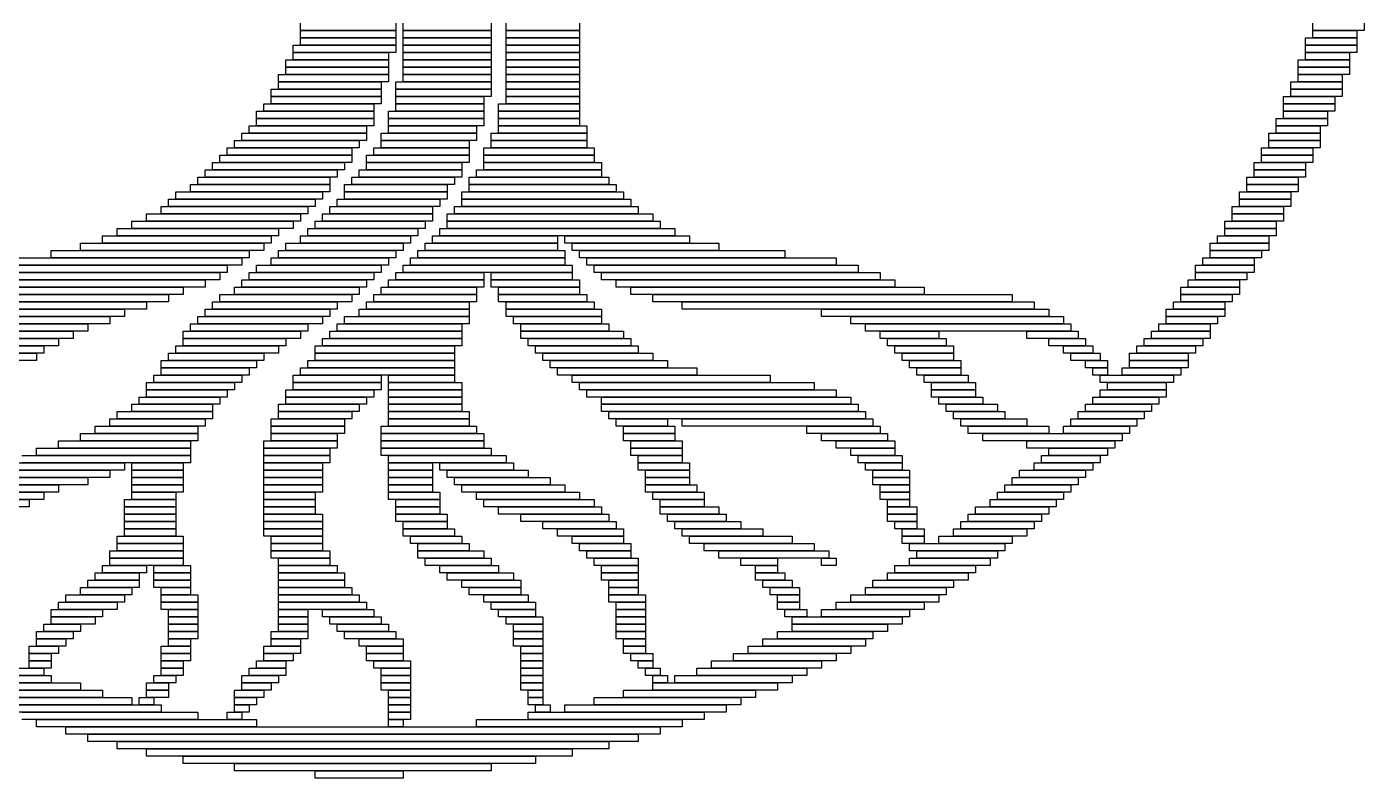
# Model space of a CAD drawing. Extents: x 28 to 995, y 169 to 891.
# Drawn here: x 466.7 to 649, y 595 to 697.5 of the extents above; entities that cross this region are included whole.
import ezdxf

# ---------------------------------------------------------------- set-up
doc = ezdxf.new("R2010")
doc.units = 0

msp = doc.modelspace()

# ---------------------------------------------------------------- linework, layer by layer
for p, q in [((504, 697), (504, 698)), ((517, 697), (504, 697)), ((504, 697), (517, 697)), ((504, 696), (504, 697)), ((517, 698), (517, 697)), ((517, 697), (517, 696)), ((518, 697), (518, 698)), ((530, 697), (518, 697)), ((518, 697), (530, 697)), ((518, 696), (518, 697)), ((530, 698), (530, 697)), ((530, 697), (530, 696)), ((532, 697), (532, 698)), ((542, 697), (532, 697)), ((532, 697), (542, 697)), ((532, 696), (532, 697)), ((542, 698), (542, 697)), ((542, 697), (542, 696)), ((642, 697), (642, 698)), ((649, 697), (642, 697)), ((642, 697), (648, 697)), ((642, 696), (642, 697)), ((648, 697), (648, 696)), ((649, 698), (649, 697)), ((503, 695), (517, 695)), ((503, 694), (503, 695)), ((517, 696), (504, 696)), ((504, 696), (517, 696)), ((504, 695), (504, 696)), ((517, 695), (504, 695)), ((517, 696), (517, 695)), ((517, 695), (517, 694)), ((530, 696), (518, 696)), ((518, 696), (530, 696)), ((518, 695), (518, 696)), ((530, 695), (518, 695)), ((518, 695), (530, 695)), ((518, 694), (518, 695)), ((530, 696), (530, 695)), ((530, 695), (530, 694)), ((542, 696), (532, 696)), ((532, 696), (542, 696)), ((532, 695), (532, 696)), ((542, 695), (532, 695)), ((532, 695), (542, 695)), ((532, 694), (532, 695)), ((542, 696), (542, 695)), ((542, 695), (542, 694)), ((641, 696), (648, 696)), ((641, 695), (641, 696)), ((648, 695), (641, 695)), ((641, 695), (648, 695)), ((641, 694), (641, 695)), ((648, 696), (642, 696)), ((648, 696), (648, 695)), ((648, 695), (648, 694)), ((502, 693), (516, 693)), ((502, 692), (502, 693)), ((517, 694), (503, 694)), ((503, 694), (516, 694)), ((503, 693), (503, 694)), ((516, 693), (503, 693)), ((516, 694), (516, 693)), ((516, 693), (516, 692)), ((530, 694), (518, 694)), ((518, 694), (530, 694)), ((518, 693), (518, 694)), ((530, 693), (518, 693)), ((518, 693), (530, 693)), ((518, 692), (518, 693)), ((530, 694), (530, 693)), ((530, 693), (530, 692)), ((542, 694), (532, 694)), ((532, 694), (542, 694)), ((532, 693), (532, 694)), ((542, 693), (532, 693)), ((532, 693), (542, 693)), ((532, 692), (532, 693)), ((542, 694), (542, 693)), ((542, 693), (542, 692)), ((640, 693), (647, 693)), ((640, 692), (640, 693)), ((648, 694), (641, 694)), ((641, 694), (647, 694)), ((641, 693), (641, 694)), ((647, 693), (641, 693)), ((647, 694), (647, 693)), ((647, 693), (647, 692)), ((516, 692), (502, 692)), ((502, 692), (516, 692)), ((502, 691), (502, 692)), ((516, 692), (516, 691)), ((530, 692), (518, 692)), ((518, 692), (530, 692)), ((518, 691), (518, 692)), ((530, 692), (530, 691)), ((542, 692), (532, 692)), ((532, 692), (542, 692)), ((532, 691), (532, 692)), ((542, 692), (542, 691)), ((647, 692), (640, 692)), ((640, 692), (647, 692)), ((640, 691), (640, 692)), ((647, 692), (647, 691)), ((501, 691), (516, 691)), ((501, 690), (501, 691)), ((516, 690), (501, 690)), ((501, 690), (515, 690)), ((501, 689), (501, 690)), ((516, 691), (502, 691)), ((515, 690), (515, 689)), ((516, 691), (516, 690)), ((517, 690), (530, 690)), ((517, 689), (517, 690)), ((530, 691), (518, 691)), ((518, 691), (530, 691)), ((518, 690), (518, 691)), ((530, 690), (518, 690)), ((530, 691), (530, 690)), ((530, 690), (530, 689)), ((542, 691), (532, 691)), ((532, 691), (542, 691)), ((532, 690), (532, 691)), ((542, 690), (532, 690)), ((532, 690), (542, 690)), ((532, 689), (532, 690)), ((542, 691), (542, 690)), ((542, 690), (542, 689)), ((639, 690), (646, 690)), ((639, 689), (639, 690)), ((647, 691), (640, 691)), ((640, 691), (646, 691)), ((640, 690), (640, 691)), ((646, 690), (640, 690)), ((646, 691), (646, 690)), ((646, 690), (646, 689)), ((500, 689), (515, 689)), ((500, 688), (500, 689)), ((515, 688), (500, 688)), ((500, 688), (515, 688)), ((500, 687), (500, 688)), ((515, 689), (501, 689)), ((515, 689), (515, 688)), ((515, 688), (515, 687)), ((530, 689), (517, 689)), ((517, 689), (530, 689)), ((517, 688), (517, 689)), ((530, 688), (517, 688)), ((517, 688), (529, 688)), ((517, 687), (517, 688)), ((529, 688), (529, 687)), ((530, 689), (530, 688)), ((542, 689), (532, 689)), ((532, 689), (542, 689)), ((532, 688), (532, 689)), ((542, 688), (532, 688)), ((532, 688), (542, 688)), ((532, 687), (532, 688)), ((542, 689), (542, 688)), ((542, 688), (542, 687)), ((638, 688), (645, 688)), ((638, 687), (638, 688)), ((646, 689), (639, 689)), ((639, 689), (646, 689)), ((639, 688), (639, 689)), ((646, 688), (639, 688)), ((645, 688), (645, 687)), ((646, 689), (646, 688)), ((498, 686), (514, 686)), ((498, 685), (498, 686)), ((499, 687), (514, 687)), ((499, 686), (499, 687)), ((514, 686), (499, 686)), ((515, 687), (500, 687)), ((514, 687), (514, 686)), ((514, 686), (514, 685)), ((516, 686), (529, 686)), ((516, 685), (516, 686)), ((529, 687), (517, 687)), ((517, 687), (529, 687)), ((517, 686), (517, 687)), ((529, 686), (517, 686)), ((529, 687), (529, 686)), ((529, 686), (529, 685)), ((531, 687), (542, 687)), ((531, 686), (531, 687)), ((542, 686), (531, 686)), ((531, 686), (542, 686)), ((531, 685), (531, 686)), ((542, 687), (532, 687)), ((542, 687), (542, 686)), ((542, 686), (542, 685)), ((645, 687), (638, 687)), ((638, 687), (645, 687)), ((638, 686), (638, 687)), ((645, 686), (638, 686)), ((638, 686), (644, 686)), ((638, 685), (638, 686)), ((644, 686), (644, 685)), ((645, 687), (645, 686)), ((497, 684), (513, 684)), ((497, 683), (497, 684)), ((514, 685), (498, 685)), ((498, 685), (514, 685)), ((498, 684), (498, 685)), ((514, 684), (498, 684)), ((513, 684), (513, 683)), ((514, 685), (514, 684)), ((529, 685), (516, 685)), ((516, 685), (529, 685)), ((516, 684), (516, 685)), ((529, 684), (516, 684)), ((516, 684), (528, 684)), ((516, 683), (516, 684)), ((528, 684), (528, 683)), ((529, 685), (529, 684)), ((542, 685), (531, 685)), ((531, 685), (542, 685)), ((531, 684), (531, 685)), ((542, 684), (531, 684)), ((531, 684), (543, 684)), ((531, 683), (531, 684)), ((542, 685), (542, 684)), ((543, 684), (543, 683)), ((637, 685), (644, 685)), ((637, 684), (637, 685)), ((644, 684), (637, 684)), ((637, 684), (643, 684)), ((637, 683), (637, 684)), ((644, 685), (638, 685)), ((643, 684), (643, 683)), ((644, 685), (644, 684)), ((495, 682), (512, 682)), ((495, 681), (495, 682)), ((496, 683), (513, 683)), ((496, 682), (496, 683)), ((513, 682), (496, 682)), ((513, 683), (497, 683)), ((512, 682), (512, 681)), ((513, 683), (513, 682)), ((515, 683), (528, 683)), ((515, 682), (515, 683)), ((528, 682), (515, 682)), ((515, 682), (527, 682)), ((515, 681), (515, 682)), ((528, 683), (516, 683)), ((527, 682), (527, 681)), ((528, 683), (528, 682)), ((530, 683), (543, 683)), ((530, 682), (530, 683)), ((543, 682), (530, 682)), ((530, 682), (543, 682)), ((530, 681), (530, 682)), ((543, 683), (531, 683)), ((543, 683), (543, 682)), ((543, 682), (543, 681)), ((636, 683), (643, 683)), ((636, 682), (636, 683)), ((643, 682), (636, 682)), ((636, 682), (643, 682)), ((636, 681), (636, 682)), ((643, 683), (637, 683)), ((643, 683), (643, 682)), ((643, 682), (643, 681)), ((494, 681), (511, 681)), ((494, 680), (494, 681)), ((512, 681), (495, 681)), ((511, 681), (511, 680)), ((514, 681), (527, 681)), ((514, 680), (514, 681)), ((527, 681), (515, 681)), ((527, 681), (527, 680)), ((529, 681), (544, 681)), ((529, 680), (529, 681)), ((543, 681), (530, 681)), ((544, 681), (544, 680)), ((635, 681), (642, 681)), ((635, 680), (635, 681)), ((643, 681), (636, 681)), ((642, 681), (642, 680)), ((492, 679), (510, 679)), ((492, 678), (492, 679)), ((493, 680), (511, 680)), ((493, 679), (493, 680)), ((511, 679), (493, 679)), ((511, 680), (494, 680)), ((510, 679), (510, 678)), ((511, 680), (511, 679)), ((513, 680), (527, 680)), ((513, 679), (513, 680)), ((527, 679), (513, 679)), ((513, 679), (526, 679)), ((513, 678), (513, 679)), ((527, 680), (514, 680)), ((526, 679), (526, 678)), ((527, 680), (527, 679)), ((544, 680), (529, 680)), ((529, 680), (544, 680)), ((529, 679), (529, 680)), ((544, 679), (529, 679)), ((529, 679), (545, 679)), ((529, 678), (529, 679)), ((544, 680), (544, 679)), ((545, 679), (545, 678)), ((634, 679), (641, 679)), ((634, 678), (634, 679)), ((642, 680), (635, 680)), ((635, 680), (642, 680)), ((635, 679), (635, 680)), ((642, 679), (635, 679)), ((641, 679), (641, 678)), ((642, 680), (642, 679)), ((490, 677), (508, 677)), ((490, 676), (490, 677)), ((491, 678), (509, 678)), ((491, 677), (491, 678)), ((509, 677), (491, 677)), ((510, 678), (492, 678)), ((508, 677), (508, 676)), ((509, 678), (509, 677)), ((511, 677), (525, 677)), ((511, 676), (511, 677)), ((512, 678), (526, 678)), ((512, 677), (512, 678)), ((526, 677), (512, 677)), ((526, 678), (513, 678)), ((525, 677), (525, 676)), ((526, 678), (526, 677)), ((527, 677), (546, 677)), ((527, 676), (527, 677)), ((528, 678), (545, 678)), ((528, 677), (528, 678)), ((545, 677), (528, 677)), ((545, 678), (529, 678)), ((545, 678), (545, 677)), ((546, 677), (546, 676)), ((633, 677), (640, 677)), ((633, 676), (633, 677)), ((641, 678), (634, 678)), ((634, 678), (641, 678)), ((634, 677), (634, 678)), ((641, 677), (634, 677)), ((640, 677), (640, 676)), ((641, 678), (641, 677)), ((487, 675), (507, 675)), ((487, 674), (487, 675)), ((489, 676), (508, 676)), ((489, 675), (489, 676)), ((508, 675), (489, 675)), ((508, 676), (490, 676)), ((507, 675), (507, 674)), ((508, 676), (508, 675)), ((510, 676), (524, 676)), ((510, 675), (510, 676)), ((524, 675), (510, 675)), ((510, 675), (524, 675)), ((510, 674), (510, 675)), ((525, 676), (511, 676)), ((524, 676), (524, 675)), ((524, 675), (524, 674)), ((526, 675), (548, 675)), ((526, 674), (526, 675)), ((546, 676), (527, 676)), ((527, 676), (547, 676)), ((527, 675), (527, 676)), ((547, 675), (527, 675)), ((547, 676), (547, 675)), ((548, 675), (548, 674)), ((632, 675), (639, 675)), ((632, 674), (632, 675)), ((640, 676), (633, 676)), ((633, 676), (640, 676)), ((633, 675), (633, 676)), ((640, 675), (633, 675)), ((639, 675), (639, 674)), ((640, 676), (640, 675)), ((485, 673), (505, 673)), ((485, 672), (485, 673)), ((486, 674), (506, 674)), ((486, 673), (486, 674)), ((506, 673), (486, 673)), ((507, 674), (487, 674)), ((505, 673), (505, 672)), ((506, 674), (506, 673)), ((508, 673), (522, 673)), ((508, 672), (508, 673)), ((509, 674), (523, 674)), ((509, 673), (509, 674)), ((523, 673), (509, 673)), ((524, 674), (510, 674)), ((522, 673), (522, 672)), ((523, 674), (523, 673)), ((525, 673), (550, 673)), ((525, 672), (525, 673)), ((548, 674), (526, 674)), ((526, 674), (549, 674)), ((526, 673), (526, 674)), ((549, 673), (526, 673)), ((549, 674), (549, 673)), ((550, 673), (550, 672)), ((631, 673), (638, 673)), ((631, 672), (631, 673)), ((639, 674), (632, 674)), ((632, 674), (639, 674)), ((632, 673), (632, 674)), ((639, 673), (632, 673)), ((638, 673), (638, 672)), ((639, 674), (639, 673)), ((481, 671), (503, 671)), ((481, 670), (481, 671)), ((483, 672), (504, 672)), ((483, 671), (483, 672)), ((504, 671), (483, 671)), ((505, 672), (485, 672)), ((503, 671), (503, 670)), ((504, 672), (504, 671)), ((506, 671), (521, 671)), ((506, 670), (506, 671)), ((507, 672), (522, 672)), ((507, 671), (507, 672)), ((522, 671), (507, 671)), ((522, 672), (508, 672)), ((521, 671), (521, 670)), ((522, 672), (522, 671)), ((524, 672), (552, 672)), ((524, 671), (524, 672)), ((552, 671), (524, 671)), ((524, 671), (553, 671)), ((524, 670), (524, 671)), ((550, 672), (525, 672)), ((552, 672), (552, 671)), ((553, 671), (553, 670)), ((630, 671), (637, 671)), ((630, 670), (630, 671)), ((638, 672), (631, 672)), ((631, 672), (638, 672)), ((631, 671), (631, 672)), ((638, 671), (631, 671)), ((637, 671), (637, 670)), ((638, 672), (638, 671)), ((479, 670), (501, 670)), ((479, 669), (479, 670)), ((503, 670), (481, 670)), ((501, 670), (501, 669)), ((505, 670), (520, 670)), ((505, 669), (505, 670)), ((521, 670), (506, 670)), ((520, 670), (520, 669)), ((523, 670), (555, 670)), ((523, 669), (523, 670)), ((553, 670), (524, 670)), ((555, 670), (555, 669)), ((637, 670), (630, 670)), ((630, 670), (637, 670)), ((630, 669), (630, 670)), ((637, 670), (637, 669)), ((474, 668), (499, 668)), ((474, 667), (474, 668)), ((477, 669), (500, 669)), ((477, 668), (477, 669)), ((500, 668), (477, 668)), ((501, 669), (479, 669)), ((499, 668), (499, 667)), ((500, 669), (500, 668)), ((502, 668), (518, 668)), ((502, 667), (502, 668)), ((504, 669), (519, 669)), ((504, 668), (504, 669)), ((519, 668), (504, 668)), ((520, 669), (505, 669)), ((518, 668), (518, 667)), ((519, 669), (519, 668)), ((521, 668), (539, 668)), ((521, 667), (521, 668)), ((522, 669), (539, 669)), ((522, 668), (522, 669)), ((539, 668), (522, 668)), ((555, 669), (523, 669)), ((539, 669), (539, 668)), ((539, 668), (539, 667)), ((540, 669), (557, 669)), ((540, 668), (540, 669)), ((557, 668), (540, 668)), ((541, 668), (561, 668)), ((541, 667), (541, 668)), ((557, 669), (557, 668)), ((561, 668), (561, 667)), ((628, 668), (636, 668)), ((628, 667), (628, 668)), ((629, 669), (636, 669)), ((629, 668), (629, 669)), ((636, 668), (629, 668)), ((637, 669), (630, 669)), ((636, 669), (636, 668)), ((636, 668), (636, 667)), ((450, 666), (496, 666)), ((470, 667), (497, 667)), ((470, 666), (470, 667)), ((497, 666), (470, 666)), ((499, 667), (474, 667)), ((496, 666), (496, 665)), ((497, 667), (497, 666)), ((500, 666), (516, 666)), ((500, 665), (500, 666)), ((501, 667), (517, 667)), ((501, 666), (501, 667)), ((517, 666), (501, 666)), ((518, 667), (502, 667)), ((516, 666), (516, 665)), ((517, 667), (517, 666)), ((519, 666), (540, 666)), ((519, 665), (519, 666)), ((520, 667), (540, 667)), ((520, 666), (520, 667)), ((540, 666), (520, 666)), ((539, 667), (521, 667)), ((540, 667), (540, 666)), ((540, 666), (540, 665)), ((561, 667), (541, 667)), ((542, 667), (570, 667)), ((542, 666), (542, 667)), ((570, 666), (542, 666)), ((543, 666), (577, 666)), ((543, 665), (543, 666)), ((570, 667), (570, 666)), ((577, 666), (577, 665)), ((627, 666), (634, 666)), ((627, 665), (627, 666)), ((636, 667), (628, 667)), ((628, 667), (635, 667)), ((628, 666), (628, 667)), ((635, 666), (628, 666)), ((634, 666), (634, 665)), ((635, 667), (635, 666)), ((442, 664), (493, 664)), ((444, 665), (494, 665)), ((494, 664), (444, 664)), ((496, 665), (450, 665)), ((493, 664), (493, 663)), ((494, 665), (494, 664)), ((497, 664), (514, 664)), ((497, 663), (497, 664)), ((498, 665), (515, 665)), ((498, 664), (498, 665)), ((515, 664), (498, 664)), ((516, 665), (500, 665)), ((514, 664), (514, 663)), ((515, 665), (515, 664)), ((517, 664), (529, 664)), ((517, 663), (517, 664)), ((518, 665), (541, 665)), ((518, 664), (518, 665)), ((541, 664), (518, 664)), ((540, 665), (519, 665)), ((529, 664), (529, 663)), ((530, 664), (541, 664)), ((530, 663), (530, 664)), ((541, 665), (541, 664)), ((541, 664), (541, 663)), ((577, 665), (543, 665)), ((544, 665), (580, 665)), ((544, 664), (544, 665)), ((580, 664), (544, 664)), ((545, 664), (583, 664)), ((545, 663), (545, 664)), ((580, 665), (580, 664)), ((583, 664), (583, 663)), ((626, 665), (634, 665)), ((626, 664), (626, 665)), ((634, 664), (626, 664)), ((626, 664), (633, 664)), ((626, 663), (626, 664)), ((634, 665), (627, 665)), ((633, 664), (633, 663)), ((634, 665), (634, 664)), ((438, 662), (488, 662)), ((440, 663), (491, 663)), ((491, 662), (440, 662)), ((493, 663), (442, 663)), ((488, 662), (488, 661)), ((491, 663), (491, 662)), ((495, 662), (512, 662)), ((495, 661), (495, 662)), ((496, 663), (513, 663)), ((496, 662), (496, 663)), ((513, 662), (496, 662)), ((514, 663), (497, 663)), ((512, 662), (512, 661)), ((513, 663), (513, 662)), ((515, 662), (528, 662)), ((515, 661), (515, 662)), ((516, 663), (529, 663)), ((516, 662), (516, 663)), ((529, 662), (516, 662)), ((529, 663), (517, 663)), ((528, 662), (528, 661)), ((529, 663), (529, 662)), ((541, 663), (530, 663)), ((530, 663), (542, 663)), ((530, 662), (530, 663)), ((542, 662), (530, 662)), ((531, 662), (542, 662)), ((531, 661), (531, 662)), ((542, 663), (542, 662)), ((542, 662), (542, 661)), ((583, 663), (545, 663)), ((547, 663), (585, 663)), ((547, 662), (547, 663)), ((585, 662), (547, 662)), ((549, 662), (589, 662)), ((549, 661), (549, 662)), ((585, 663), (585, 662)), ((589, 662), (589, 661)), ((624, 662), (632, 662)), ((624, 661), (624, 662)), ((625, 663), (632, 663)), ((625, 662), (625, 663)), ((632, 662), (625, 662)), ((633, 663), (626, 663)), ((632, 663), (632, 662)), ((632, 662), (632, 661)), ((436, 661), (486, 661)), ((488, 661), (438, 661)), ((486, 661), (486, 660)), ((493, 661), (511, 661)), ((493, 660), (493, 661)), ((512, 661), (495, 661)), ((511, 661), (511, 660)), ((514, 661), (528, 661)), ((514, 660), (514, 661)), ((528, 661), (515, 661)), ((528, 661), (528, 660)), ((542, 661), (531, 661)), ((531, 661), (543, 661)), ((531, 660), (531, 661)), ((543, 661), (543, 660)), ((589, 661), (549, 661)), ((552, 661), (601, 661)), ((552, 660), (552, 661)), ((601, 661), (601, 660)), ((632, 661), (624, 661)), ((624, 661), (631, 661)), ((624, 660), (624, 661)), ((631, 661), (631, 660)), ((434, 660), (483, 660)), ((483, 659), (434, 659)), ((486, 660), (436, 660)), ((459, 659), (480, 659)), ((480, 659), (480, 658)), ((483, 660), (483, 659)), ((491, 659), (508, 659)), ((491, 658), (491, 659)), ((492, 660), (509, 660)), ((492, 659), (492, 660)), ((509, 659), (492, 659)), ((511, 660), (493, 660)), ((508, 659), (508, 658)), ((509, 660), (509, 659)), ((512, 659), (527, 659)), ((512, 658), (512, 659)), ((513, 660), (527, 660)), ((513, 659), (513, 660)), ((527, 659), (513, 659)), ((528, 660), (514, 660)), ((527, 660), (527, 659)), ((527, 659), (527, 658)), ((543, 660), (531, 660)), ((532, 660), (544, 660)), ((532, 659), (532, 660)), ((544, 659), (532, 659)), ((532, 659), (545, 659)), ((532, 658), (532, 659)), ((544, 660), (544, 659)), ((545, 659), (545, 658)), ((601, 660), (552, 660)), ((556, 660), (604, 660)), ((556, 659), (556, 660)), ((604, 659), (556, 659)), ((575, 659), (606, 659)), ((575, 658), (575, 659)), ((604, 660), (604, 659)), ((606, 659), (606, 658)), ((622, 659), (630, 659)), ((622, 658), (622, 659)), ((623, 660), (630, 660)), ((623, 659), (623, 660)), ((630, 659), (623, 659)), ((631, 660), (624, 660)), ((630, 660), (630, 659)), ((630, 659), (630, 658)), ((480, 658), (459, 658)), ((461, 657), (475, 657)), ((463, 658), (478, 658)), ((478, 657), (463, 657)), ((475, 657), (475, 656)), ((478, 658), (478, 657)), ((489, 657), (505, 657)), ((489, 656), (489, 657)), ((490, 658), (507, 658)), ((490, 657), (490, 658)), ((507, 657), (490, 657)), ((508, 658), (491, 658)), ((505, 657), (505, 656)), ((507, 658), (507, 657)), ((509, 657), (526, 657)), ((509, 656), (509, 657)), ((510, 658), (527, 658)), ((510, 657), (510, 658)), ((527, 657), (510, 657)), ((527, 658), (512, 658)), ((526, 657), (526, 656)), ((527, 658), (527, 657)), ((545, 658), (532, 658)), ((533, 658), (545, 658)), ((533, 657), (533, 658)), ((545, 657), (533, 657)), ((534, 657), (546, 657)), ((534, 656), (534, 657)), ((545, 658), (545, 657)), ((546, 657), (546, 656)), ((606, 658), (575, 658)), ((579, 658), (608, 658)), ((579, 657), (579, 658)), ((608, 657), (579, 657)), ((581, 657), (609, 657)), ((581, 656), (581, 657)), ((608, 658), (608, 657)), ((609, 657), (609, 656)), ((621, 657), (628, 657)), ((621, 656), (621, 657)), ((630, 658), (622, 658)), ((622, 658), (629, 658)), ((622, 657), (622, 658)), ((629, 657), (622, 657)), ((628, 657), (628, 656)), ((629, 658), (629, 657)), ((459, 655), (471, 655)), ((460, 656), (473, 656)), ((473, 655), (460, 655)), ((475, 656), (461, 656)), ((471, 655), (471, 654)), ((473, 656), (473, 655)), ((488, 656), (504, 656)), ((488, 655), (488, 656)), ((504, 655), (488, 655)), ((488, 655), (502, 655)), ((488, 654), (488, 655)), ((505, 656), (489, 656)), ((502, 655), (502, 654)), ((504, 656), (504, 655)), ((507, 655), (526, 655)), ((507, 654), (507, 655)), ((508, 656), (526, 656)), ((508, 655), (508, 656)), ((526, 655), (508, 655)), ((526, 656), (509, 656)), ((526, 656), (526, 655)), ((526, 655), (526, 654)), ((546, 656), (534, 656)), ((534, 656), (548, 656)), ((534, 655), (534, 656)), ((548, 655), (534, 655)), ((535, 655), (549, 655)), ((535, 654), (535, 655)), ((548, 656), (548, 655)), ((549, 655), (549, 654)), ((609, 656), (581, 656)), ((583, 656), (591, 656)), ((583, 655), (583, 656)), ((591, 655), (583, 655)), ((584, 655), (592, 655)), ((584, 654), (584, 655)), ((591, 656), (591, 655)), ((592, 655), (592, 654)), ((603, 656), (610, 656)), ((603, 655), (603, 656)), ((610, 655), (603, 655)), ((606, 655), (611, 655)), ((606, 654), (606, 655)), ((610, 656), (610, 655)), ((611, 655), (611, 654)), ((619, 655), (627, 655)), ((619, 654), (619, 655)), ((620, 656), (628, 656)), ((620, 655), (620, 656)), ((628, 655), (620, 655)), ((628, 656), (621, 656)), ((627, 655), (627, 654)), ((628, 656), (628, 655)), ((457, 653), (468, 653)), ((458, 654), (469, 654)), ((469, 653), (458, 653)), ((471, 654), (459, 654)), ((468, 653), (468, 652)), ((469, 654), (469, 653)), ((486, 653), (499, 653)), ((486, 652), (486, 653)), ((487, 654), (501, 654)), ((487, 653), (487, 654)), ((501, 653), (487, 653)), ((502, 654), (488, 654)), ((499, 653), (499, 652)), ((501, 654), (501, 653)), ((506, 654), (525, 654)), ((506, 653), (506, 654)), ((525, 653), (506, 653)), ((506, 653), (525, 653)), ((506, 652), (506, 653)), ((526, 654), (507, 654)), ((525, 654), (525, 653)), ((525, 653), (525, 652)), ((549, 654), (535, 654)), ((536, 654), (550, 654)), ((536, 653), (536, 654)), ((550, 653), (536, 653)), ((537, 653), (552, 653)), ((537, 652), (537, 653)), ((550, 654), (550, 653)), ((552, 653), (552, 652)), ((592, 654), (584, 654)), ((585, 654), (593, 654)), ((585, 653), (585, 654)), ((593, 653), (585, 653)), ((586, 653), (593, 653)), ((586, 652), (586, 653)), ((593, 654), (593, 653)), ((593, 653), (593, 652)), ((611, 654), (606, 654)), ((608, 654), (612, 654)), ((608, 653), (608, 654)), ((612, 653), (608, 653)), ((609, 653), (613, 653)), ((609, 652), (609, 653)), ((612, 654), (612, 653)), ((613, 653), (613, 652)), ((617, 653), (625, 653)), ((617, 652), (617, 653)), ((618, 654), (626, 654)), ((618, 653), (618, 654)), ((626, 653), (618, 653)), ((627, 654), (619, 654)), ((625, 653), (625, 652)), ((626, 654), (626, 653)), ((468, 652), (457, 652)), ((485, 652), (498, 652)), ((485, 651), (485, 652)), ((498, 651), (485, 651)), ((485, 651), (497, 651)), ((485, 650), (485, 651)), ((499, 652), (486, 652)), ((497, 651), (497, 650)), ((498, 652), (498, 651)), ((504, 651), (525, 651)), ((504, 650), (504, 651)), ((505, 652), (525, 652)), ((505, 651), (505, 652)), ((525, 651), (505, 651)), ((525, 652), (506, 652)), ((525, 652), (525, 651)), ((525, 651), (525, 650)), ((552, 652), (537, 652)), ((538, 652), (554, 652)), ((538, 651), (538, 652)), ((554, 651), (538, 651)), ((539, 651), (558, 651)), ((539, 650), (539, 651)), ((554, 652), (554, 651)), ((558, 651), (558, 650)), ((593, 652), (586, 652)), ((587, 652), (594, 652)), ((587, 651), (587, 652)), ((594, 651), (587, 651)), ((588, 651), (594, 651)), ((588, 650), (588, 651)), ((594, 652), (594, 651)), ((594, 651), (594, 650)), ((613, 652), (609, 652)), ((611, 652), (614, 652)), ((611, 651), (611, 652)), ((614, 651), (611, 651)), ((612, 651), (614, 651)), ((612, 650), (612, 651)), ((614, 652), (614, 651)), ((614, 651), (614, 650)), ((616, 651), (624, 651)), ((616, 650), (616, 651)), ((625, 652), (617, 652)), ((617, 652), (625, 652)), ((617, 651), (617, 652)), ((625, 651), (617, 651)), ((624, 651), (624, 650)), ((625, 652), (625, 651)), ((484, 650), (496, 650)), ((484, 649), (484, 650)), ((497, 650), (485, 650)), ((496, 650), (496, 649)), ((503, 650), (515, 650)), ((503, 649), (503, 650)), ((525, 650), (504, 650)), ((515, 650), (515, 649)), ((516, 650), (525, 650)), ((516, 649), (516, 650)), ((525, 650), (525, 649)), ((558, 650), (539, 650)), ((541, 650), (568, 650)), ((541, 649), (541, 650)), ((568, 650), (568, 649)), ((594, 650), (588, 650)), ((589, 650), (595, 650)), ((589, 649), (589, 650)), ((595, 650), (595, 649)), ((614, 650), (612, 650)), ((613, 650), (623, 650)), ((613, 649), (613, 650)), ((624, 650), (616, 650)), ((623, 650), (623, 649)), ((483, 649), (495, 649)), ((483, 648), (483, 649)), ((495, 648), (483, 648)), ((483, 648), (494, 648)), ((483, 647), (483, 648)), ((496, 649), (484, 649)), ((494, 648), (494, 647)), ((495, 649), (495, 648)), ((502, 648), (514, 648)), ((502, 647), (502, 648)), ((515, 649), (503, 649)), ((503, 649), (515, 649)), ((503, 648), (503, 649)), ((515, 648), (503, 648)), ((514, 648), (514, 647)), ((515, 649), (515, 648)), ((525, 649), (516, 649)), ((516, 649), (526, 649)), ((516, 648), (516, 649)), ((526, 648), (516, 648)), ((516, 648), (526, 648)), ((516, 647), (516, 648)), ((526, 649), (526, 648)), ((526, 648), (526, 647)), ((568, 649), (541, 649)), ((542, 649), (574, 649)), ((542, 648), (542, 649)), ((574, 648), (542, 648)), ((543, 648), (577, 648)), ((543, 647), (543, 648)), ((574, 649), (574, 648)), ((577, 648), (577, 647)), ((595, 649), (589, 649)), ((590, 649), (596, 649)), ((590, 648), (590, 649)), ((596, 648), (590, 648)), ((590, 648), (596, 648)), ((590, 647), (590, 648)), ((596, 649), (596, 648)), ((596, 648), (596, 647)), ((623, 649), (613, 649)), ((613, 648), (622, 648)), ((613, 647), (613, 648)), ((614, 649), (622, 649)), ((614, 648), (614, 649)), ((622, 648), (614, 648)), ((622, 649), (622, 648)), ((622, 648), (622, 647)), ((481, 646), (492, 646)), ((481, 645), (481, 646)), ((482, 647), (493, 647)), ((482, 646), (482, 647)), ((493, 646), (482, 646)), ((494, 647), (483, 647)), ((492, 646), (492, 645)), ((493, 647), (493, 646)), ((501, 646), (512, 646)), ((501, 645), (501, 646)), ((514, 647), (502, 647)), ((502, 647), (513, 647)), ((502, 646), (502, 647)), ((513, 646), (502, 646)), ((512, 646), (512, 645)), ((513, 647), (513, 646)), ((526, 647), (516, 647)), ((516, 647), (526, 647)), ((516, 646), (516, 647)), ((526, 646), (516, 646)), ((516, 646), (526, 646)), ((516, 645), (516, 646)), ((526, 647), (526, 646)), ((526, 646), (526, 645)), ((577, 647), (543, 647)), ((545, 647), (579, 647)), ((545, 646), (545, 647)), ((579, 646), (545, 646)), ((545, 646), (580, 646)), ((545, 645), (545, 646)), ((579, 647), (579, 646)), ((580, 646), (580, 645)), ((596, 647), (590, 647)), ((591, 647), (597, 647)), ((591, 646), (591, 647)), ((597, 646), (591, 646)), ((592, 646), (599, 646)), ((592, 645), (592, 646)), ((597, 647), (597, 646)), ((599, 646), (599, 645)), ((611, 646), (620, 646)), ((611, 645), (611, 646)), ((612, 647), (621, 647)), ((612, 646), (612, 647)), ((621, 646), (612, 646)), ((622, 647), (613, 647)), ((620, 646), (620, 645)), ((621, 647), (621, 646)), ((478, 644), (491, 644)), ((478, 643), (478, 644)), ((479, 645), (492, 645)), ((479, 644), (479, 645)), ((492, 644), (479, 644)), ((492, 645), (481, 645)), ((491, 644), (491, 643)), ((492, 645), (492, 644)), ((500, 644), (510, 644)), ((500, 643), (500, 644)), ((512, 645), (501, 645)), ((501, 645), (511, 645)), ((501, 644), (501, 645)), ((511, 644), (501, 644)), ((510, 644), (510, 643)), ((511, 645), (511, 644)), ((526, 645), (516, 645)), ((516, 645), (527, 645)), ((516, 644), (516, 645)), ((527, 644), (516, 644)), ((516, 644), (527, 644)), ((516, 643), (516, 644)), ((527, 645), (527, 644)), ((527, 644), (527, 643)), ((580, 645), (545, 645)), ((546, 645), (581, 645)), ((546, 644), (546, 645)), ((581, 644), (546, 644)), ((547, 644), (554, 644)), ((547, 643), (547, 644)), ((554, 644), (554, 643)), ((556, 644), (582, 644)), ((556, 643), (556, 644)), ((581, 645), (581, 644)), ((582, 644), (582, 643)), ((599, 645), (592, 645)), ((593, 645), (600, 645)), ((593, 644), (593, 645)), ((600, 644), (593, 644)), ((594, 644), (603, 644)), ((594, 643), (594, 644)), ((600, 645), (600, 644)), ((603, 644), (603, 643)), ((609, 644), (618, 644)), ((609, 643), (609, 644)), ((610, 645), (619, 645)), ((610, 644), (610, 645)), ((619, 644), (610, 644)), ((620, 645), (611, 645)), ((618, 644), (618, 643)), ((619, 645), (619, 644)), ((474, 642), (490, 642)), ((474, 641), (474, 642)), ((476, 643), (490, 643)), ((476, 642), (476, 643)), ((490, 642), (476, 642)), ((491, 643), (478, 643)), ((490, 643), (490, 642)), ((490, 642), (490, 641)), ((510, 643), (500, 643)), ((500, 643), (510, 643)), ((500, 642), (500, 643)), ((510, 642), (500, 642)), ((500, 642), (509, 642)), ((500, 641), (500, 642)), ((509, 642), (509, 641)), ((510, 643), (510, 642)), ((515, 643), (528, 643)), ((515, 642), (515, 643)), ((528, 642), (515, 642)), ((515, 642), (529, 642)), ((515, 641), (515, 642)), ((527, 643), (516, 643)), ((528, 643), (528, 642)), ((529, 642), (529, 641)), ((554, 643), (547, 643)), ((548, 643), (555, 643)), ((548, 642), (548, 643)), ((555, 642), (548, 642)), ((548, 642), (555, 642)), ((548, 641), (548, 642)), ((555, 643), (555, 642)), ((555, 642), (555, 641)), ((582, 643), (556, 643)), ((573, 643), (583, 643)), ((573, 642), (573, 643)), ((583, 642), (573, 642)), ((575, 642), (584, 642)), ((575, 641), (575, 642)), ((583, 643), (583, 642)), ((584, 642), (584, 641)), ((603, 643), (594, 643)), ((595, 643), (606, 643)), ((595, 642), (595, 643)), ((606, 642), (595, 642)), ((597, 642), (616, 642)), ((597, 641), (597, 642)), ((606, 643), (606, 642)), ((608, 643), (617, 643)), ((608, 642), (608, 643)), ((617, 642), (608, 642)), ((618, 643), (609, 643)), ((616, 642), (616, 641)), ((617, 643), (617, 642)), ((468, 640), (489, 640)), ((468, 639), (468, 640)), ((471, 641), (489, 641)), ((471, 640), (471, 641)), ((489, 640), (471, 640)), ((490, 641), (474, 641)), ((489, 641), (489, 640)), ((489, 640), (489, 639)), ((499, 641), (509, 641)), ((499, 640), (499, 641)), ((509, 640), (499, 640)), ((499, 640), (508, 640)), ((499, 639), (499, 640)), ((509, 641), (500, 641)), ((508, 640), (508, 639)), ((509, 641), (509, 640)), ((529, 641), (515, 641)), ((515, 641), (529, 641)), ((515, 640), (515, 641)), ((529, 640), (515, 640)), ((515, 640), (530, 640)), ((515, 639), (515, 640)), ((529, 641), (529, 640)), ((530, 640), (530, 639)), ((555, 641), (548, 641)), ((549, 641), (556, 641)), ((549, 640), (549, 641)), ((556, 640), (549, 640)), ((549, 640), (556, 640)), ((549, 639), (549, 640)), ((556, 641), (556, 640)), ((556, 640), (556, 639)), ((584, 641), (575, 641)), ((577, 641), (585, 641)), ((577, 640), (577, 641)), ((585, 640), (577, 640)), ((579, 640), (585, 640)), ((579, 639), (579, 640)), ((585, 641), (585, 640)), ((585, 640), (585, 639)), ((616, 641), (597, 641)), ((603, 641), (615, 641)), ((603, 640), (603, 641)), ((615, 640), (603, 640)), ((606, 640), (614, 640)), ((606, 639), (606, 640)), ((614, 640), (614, 639)), ((615, 641), (615, 640)), ((466, 639), (489, 639)), ((489, 639), (468, 639)), ((489, 639), (489, 638)), ((508, 639), (499, 639)), ((499, 639), (508, 639)), ((499, 638), (499, 639)), ((508, 639), (508, 638)), ((530, 639), (515, 639)), ((516, 639), (532, 639)), ((516, 638), (516, 639)), ((532, 639), (532, 638)), ((556, 639), (549, 639)), ((550, 639), (556, 639)), ((550, 638), (550, 639)), ((556, 639), (556, 638)), ((585, 639), (579, 639)), ((580, 639), (586, 639)), ((580, 638), (580, 639)), ((586, 639), (586, 638)), ((605, 639), (613, 639)), ((605, 638), (605, 639)), ((614, 639), (606, 639)), ((613, 639), (613, 638)), ((463, 637), (478, 637)), ((465, 638), (480, 638)), ((480, 637), (465, 637)), ((489, 638), (466, 638)), ((478, 637), (478, 636)), ((480, 638), (480, 637)), ((481, 638), (488, 638)), ((481, 637), (481, 638)), ((488, 637), (481, 637)), ((481, 637), (488, 637)), ((481, 636), (481, 637)), ((488, 638), (488, 637)), ((488, 637), (488, 636)), ((508, 638), (499, 638)), ((499, 638), (507, 638)), ((499, 637), (499, 638)), ((507, 637), (499, 637)), ((499, 637), (507, 637)), ((499, 636), (499, 637)), ((507, 638), (507, 637)), ((507, 637), (507, 636)), ((532, 638), (516, 638)), ((516, 638), (522, 638)), ((516, 637), (516, 638)), ((522, 637), (516, 637)), ((516, 637), (522, 637)), ((516, 636), (516, 637)), ((522, 638), (522, 637)), ((522, 637), (522, 636)), ((523, 638), (533, 638)), ((523, 637), (523, 638)), ((533, 637), (523, 637)), ((524, 637), (535, 637)), ((524, 636), (524, 637)), ((533, 638), (533, 637)), ((535, 637), (535, 636)), ((556, 638), (550, 638)), ((550, 638), (557, 638)), ((550, 637), (550, 638)), ((557, 637), (550, 637)), ((551, 637), (557, 637)), ((551, 636), (551, 637)), ((557, 638), (557, 637)), ((557, 637), (557, 636)), ((586, 638), (580, 638)), ((581, 638), (586, 638)), ((581, 637), (581, 638)), ((586, 637), (581, 637)), ((582, 637), (587, 637)), ((582, 636), (582, 637)), ((586, 638), (586, 637)), ((587, 637), (587, 636)), ((602, 637), (611, 637)), ((602, 636), (602, 637)), ((604, 638), (612, 638)), ((604, 637), (604, 638)), ((612, 637), (604, 637)), ((613, 638), (605, 638)), ((611, 637), (611, 636)), ((612, 638), (612, 637)), ((461, 635), (471, 635)), ((462, 636), (475, 636)), ((475, 635), (462, 635)), ((478, 636), (463, 636)), ((471, 635), (471, 634)), ((475, 636), (475, 635)), ((488, 636), (481, 636)), ((481, 636), (488, 636)), ((481, 635), (481, 636)), ((488, 635), (481, 635)), ((481, 635), (488, 635)), ((481, 634), (481, 635)), ((488, 636), (488, 635)), ((488, 635), (488, 634)), ((507, 636), (499, 636)), ((499, 636), (507, 636)), ((499, 635), (499, 636)), ((507, 635), (499, 635)), ((499, 635), (507, 635)), ((499, 634), (499, 635)), ((507, 636), (507, 635)), ((507, 635), (507, 634)), ((522, 636), (516, 636)), ((516, 636), (522, 636)), ((516, 635), (516, 636)), ((522, 635), (516, 635)), ((516, 635), (522, 635)), ((516, 634), (516, 635)), ((522, 636), (522, 635)), ((522, 635), (522, 634)), ((535, 636), (524, 636)), ((525, 636), (538, 636)), ((525, 635), (525, 636)), ((538, 635), (525, 635)), ((526, 635), (540, 635)), ((526, 634), (526, 635)), ((538, 636), (538, 635)), ((540, 635), (540, 634)), ((557, 636), (551, 636)), ((551, 636), (557, 636)), ((551, 635), (551, 636)), ((557, 635), (551, 635)), ((551, 635), (558, 635)), ((551, 634), (551, 635)), ((557, 636), (557, 635)), ((558, 635), (558, 634)), ((587, 636), (582, 636)), ((582, 636), (587, 636)), ((582, 635), (582, 636)), ((587, 635), (582, 635)), ((583, 635), (587, 635)), ((583, 634), (583, 635)), ((587, 636), (587, 635)), ((587, 635), (587, 634)), ((600, 635), (609, 635)), ((600, 634), (600, 635)), ((601, 636), (610, 636)), ((601, 635), (601, 636)), ((610, 635), (601, 635)), ((611, 636), (602, 636)), ((609, 635), (609, 634)), ((610, 636), (610, 635)), ((460, 633), (467, 633)), ((471, 634), (461, 634)), ((461, 634), (469, 634)), ((469, 633), (461, 633)), ((467, 633), (467, 632)), ((469, 634), (469, 633)), ((480, 633), (487, 633)), ((480, 632), (480, 633)), ((488, 634), (481, 634)), ((481, 634), (487, 634)), ((481, 633), (481, 634)), ((487, 633), (481, 633)), ((487, 634), (487, 633)), ((487, 633), (487, 632)), ((507, 634), (499, 634)), ((499, 634), (506, 634)), ((499, 633), (499, 634)), ((506, 633), (499, 633)), ((499, 633), (506, 633)), ((499, 632), (499, 633)), ((506, 634), (506, 633)), ((506, 633), (506, 632)), ((522, 634), (516, 634)), ((516, 634), (523, 634)), ((516, 633), (516, 634)), ((523, 633), (516, 633)), ((517, 633), (523, 633)), ((517, 632), (517, 633)), ((523, 634), (523, 633)), ((523, 633), (523, 632)), ((540, 634), (526, 634)), ((528, 634), (542, 634)), ((528, 633), (528, 634)), ((542, 633), (528, 633)), ((529, 633), (544, 633)), ((529, 632), (529, 633)), ((542, 634), (542, 633)), ((544, 633), (544, 632)), ((558, 634), (551, 634)), ((552, 634), (559, 634)), ((552, 633), (552, 634)), ((559, 633), (552, 633)), ((553, 633), (559, 633)), ((553, 632), (553, 633)), ((559, 634), (559, 633)), ((559, 633), (559, 632)), ((587, 634), (583, 634)), ((583, 634), (587, 634)), ((583, 633), (583, 634)), ((587, 633), (583, 633)), ((584, 633), (587, 633)), ((584, 632), (584, 633)), ((587, 634), (587, 633)), ((587, 633), (587, 632)), ((598, 633), (607, 633)), ((598, 632), (598, 633)), ((599, 634), (608, 634)), ((599, 633), (599, 634)), ((608, 633), (599, 633)), ((609, 634), (600, 634)), ((607, 633), (607, 632)), ((608, 634), (608, 633)), ((467, 632), (460, 632)), ((487, 632), (480, 632)), ((480, 632), (487, 632)), ((480, 631), (480, 632)), ((487, 631), (480, 631)), ((480, 631), (487, 631)), ((480, 630), (480, 631)), ((487, 632), (487, 631)), ((487, 631), (487, 630)), ((506, 632), (499, 632)), ((499, 632), (506, 632)), ((499, 631), (499, 632)), ((506, 631), (499, 631)), ((499, 631), (507, 631)), ((499, 630), (499, 631)), ((506, 632), (506, 631)), ((507, 631), (507, 630)), ((523, 632), (517, 632)), ((517, 632), (523, 632)), ((517, 631), (517, 632)), ((523, 631), (517, 631)), ((517, 631), (524, 631)), ((517, 630), (517, 631)), ((523, 632), (523, 631)), ((524, 631), (524, 630)), ((544, 632), (529, 632)), ((531, 632), (545, 632)), ((531, 631), (531, 632)), ((545, 631), (531, 631)), ((534, 631), (546, 631)), ((534, 630), (534, 631)), ((545, 632), (545, 631)), ((546, 631), (546, 630)), ((559, 632), (553, 632)), ((553, 632), (561, 632)), ((553, 631), (553, 632)), ((561, 631), (553, 631)), ((554, 631), (562, 631)), ((554, 630), (554, 631)), ((561, 632), (561, 631)), ((562, 631), (562, 630)), ((587, 632), (584, 632)), ((584, 632), (588, 632)), ((584, 631), (584, 632)), ((588, 631), (584, 631)), ((584, 631), (588, 631)), ((584, 630), (584, 631)), ((588, 632), (588, 631)), ((588, 631), (588, 630)), ((595, 631), (605, 631)), ((595, 630), (595, 631)), ((596, 632), (606, 632)), ((596, 631), (596, 632)), ((606, 631), (596, 631)), ((607, 632), (598, 632)), ((605, 631), (605, 630)), ((606, 632), (606, 631)), ((487, 630), (480, 630)), ((480, 630), (487, 630)), ((480, 629), (480, 630)), ((487, 630), (487, 629)), ((507, 630), (499, 630)), ((499, 630), (507, 630)), ((499, 629), (499, 630)), ((507, 630), (507, 629)), ((524, 630), (517, 630)), ((518, 630), (524, 630)), ((518, 629), (518, 630)), ((524, 630), (524, 629)), ((546, 630), (534, 630)), ((537, 630), (547, 630)), ((537, 629), (537, 630)), ((547, 630), (547, 629)), ((562, 630), (554, 630)), ((555, 630), (564, 630)), ((555, 629), (555, 630)), ((564, 630), (564, 629)), ((588, 630), (584, 630)), ((585, 630), (588, 630)), ((585, 629), (585, 630)), ((588, 630), (588, 629)), ((594, 630), (604, 630)), ((594, 629), (594, 630)), ((605, 630), (595, 630)), ((604, 630), (604, 629)), ((479, 628), (488, 628)), ((479, 627), (479, 628)), ((487, 629), (480, 629)), ((480, 629), (487, 629)), ((480, 628), (480, 629)), ((487, 628), (480, 628)), ((487, 629), (487, 628)), ((488, 628), (488, 627)), ((507, 629), (499, 629)), ((499, 629), (507, 629)), ((499, 628), (499, 629)), ((507, 628), (499, 628)), ((500, 628), (507, 628)), ((500, 627), (500, 628)), ((507, 629), (507, 628)), ((507, 628), (507, 627)), ((524, 629), (518, 629)), ((518, 629), (525, 629)), ((518, 628), (518, 629)), ((525, 628), (518, 628)), ((519, 628), (526, 628)), ((519, 627), (519, 628)), ((525, 629), (525, 628)), ((526, 628), (526, 627)), ((547, 629), (537, 629)), ((539, 629), (548, 629)), ((539, 628), (539, 629)), ((548, 628), (539, 628)), ((541, 628), (548, 628)), ((541, 627), (541, 628)), ((548, 629), (548, 628)), ((548, 628), (548, 627)), ((564, 629), (555, 629)), ((556, 629), (567, 629)), ((556, 628), (556, 629)), ((567, 628), (556, 628)), ((557, 628), (571, 628)), ((557, 627), (557, 628)), ((567, 629), (567, 628)), ((571, 628), (571, 627)), ((588, 629), (585, 629)), ((586, 629), (589, 629)), ((586, 628), (586, 629)), ((589, 628), (586, 628)), ((586, 628), (589, 628)), ((586, 627), (586, 628)), ((589, 629), (589, 628)), ((589, 628), (589, 627)), ((591, 628), (601, 628)), ((591, 627), (591, 628)), ((593, 629), (603, 629)), ((593, 628), (593, 629)), ((603, 628), (593, 628)), ((604, 629), (594, 629)), ((601, 628), (601, 627)), ((603, 629), (603, 628)), ((478, 626), (488, 626)), ((478, 625), (478, 626)), ((488, 627), (479, 627)), ((479, 627), (488, 627)), ((479, 626), (479, 627)), ((488, 626), (479, 626)), ((488, 627), (488, 626)), ((488, 626), (488, 625)), ((507, 627), (500, 627)), ((500, 627), (507, 627)), ((500, 626), (500, 627)), ((507, 626), (500, 626)), ((500, 626), (508, 626)), ((500, 625), (500, 626)), ((507, 627), (507, 626)), ((508, 626), (508, 625)), ((526, 627), (519, 627)), ((520, 627), (527, 627)), ((520, 626), (520, 627)), ((527, 626), (520, 626)), ((520, 626), (529, 626)), ((520, 625), (520, 626)), ((527, 627), (527, 626)), ((529, 626), (529, 625)), ((548, 627), (541, 627)), ((542, 627), (549, 627)), ((542, 626), (542, 627)), ((549, 626), (542, 626)), ((543, 626), (549, 626)), ((543, 625), (543, 626)), ((549, 627), (549, 626)), ((549, 626), (549, 625)), ((571, 627), (557, 627)), ((559, 627), (574, 627)), ((559, 626), (559, 627)), ((574, 626), (559, 626)), ((561, 626), (576, 626)), ((561, 625), (561, 626)), ((574, 627), (574, 626)), ((576, 626), (576, 625)), ((589, 627), (586, 627)), ((587, 627), (600, 627)), ((587, 626), (587, 627)), ((600, 626), (587, 626)), ((588, 626), (599, 626)), ((588, 625), (588, 626)), ((601, 627), (591, 627)), ((599, 626), (599, 625)), ((600, 627), (600, 626)), ((477, 624), (483, 624)), ((477, 623), (477, 624)), ((488, 625), (478, 625)), ((478, 625), (488, 625)), ((478, 624), (478, 625)), ((488, 624), (478, 624)), ((483, 624), (483, 623)), ((484, 624), (489, 624)), ((484, 623), (484, 624)), ((488, 625), (488, 624)), ((489, 624), (489, 623)), ((508, 625), (500, 625)), ((501, 625), (508, 625)), ((501, 624), (501, 625)), ((508, 624), (501, 624)), ((501, 624), (509, 624)), ((501, 623), (501, 624)), ((508, 625), (508, 624)), ((509, 624), (509, 623)), ((529, 625), (520, 625)), ((521, 625), (530, 625)), ((521, 624), (521, 625)), ((530, 624), (521, 624)), ((523, 624), (531, 624)), ((523, 623), (523, 624)), ((530, 625), (530, 624)), ((531, 624), (531, 623)), ((549, 625), (543, 625)), ((544, 625), (550, 625)), ((544, 624), (544, 625)), ((550, 624), (544, 624)), ((545, 624), (550, 624)), ((545, 623), (545, 624)), ((550, 625), (550, 624)), ((550, 624), (550, 623)), ((576, 625), (561, 625)), ((564, 625), (569, 625)), ((564, 624), (564, 625)), ((569, 624), (564, 624)), ((566, 624), (569, 624)), ((566, 623), (566, 624)), ((569, 625), (569, 624)), ((569, 624), (569, 623)), ((575, 625), (577, 625)), ((575, 624), (575, 625)), ((577, 624), (575, 624)), ((577, 625), (577, 624)), ((585, 624), (596, 624)), ((585, 623), (585, 624)), ((587, 625), (598, 625)), ((587, 624), (587, 625)), ((598, 624), (587, 624)), ((599, 625), (588, 625)), ((596, 624), (596, 623)), ((598, 625), (598, 624)), ((475, 622), (482, 622)), ((475, 621), (475, 622)), ((476, 623), (482, 623)), ((476, 622), (476, 623)), ((482, 622), (476, 622)), ((483, 623), (477, 623)), ((482, 623), (482, 622)), ((482, 622), (482, 621)), ((489, 623), (484, 623)), ((484, 623), (489, 623)), ((484, 622), (484, 623)), ((489, 622), (484, 622)), ((484, 622), (489, 622)), ((484, 621), (484, 622)), ((489, 623), (489, 622)), ((489, 622), (489, 621)), ((509, 623), (501, 623)), ((501, 623), (510, 623)), ((501, 622), (501, 623)), ((510, 622), (501, 622)), ((501, 622), (510, 622)), ((501, 621), (501, 622)), ((510, 623), (510, 622)), ((510, 622), (510, 621)), ((531, 623), (523, 623)), ((524, 623), (533, 623)), ((524, 622), (524, 623)), ((533, 622), (524, 622)), ((526, 622), (534, 622)), ((526, 621), (526, 622)), ((533, 623), (533, 622)), ((534, 622), (534, 621)), ((550, 623), (545, 623)), ((545, 623), (550, 623)), ((545, 622), (545, 623)), ((550, 622), (545, 622)), ((546, 622), (550, 622)), ((546, 621), (546, 622)), ((550, 623), (550, 622)), ((550, 622), (550, 621)), ((569, 623), (566, 623)), ((566, 623), (570, 623)), ((566, 622), (566, 623)), ((570, 622), (566, 622)), ((567, 622), (571, 622)), ((567, 621), (567, 622)), ((570, 623), (570, 622)), ((571, 622), (571, 621)), ((582, 622), (593, 622)), ((582, 621), (582, 622)), ((584, 623), (595, 623)), ((584, 622), (584, 623)), ((595, 622), (584, 622)), ((596, 623), (585, 623)), ((593, 622), (593, 621)), ((595, 623), (595, 622)), ((472, 620), (480, 620)), ((472, 619), (472, 620)), ((474, 621), (481, 621)), ((474, 620), (474, 621)), ((481, 620), (474, 620)), ((482, 621), (475, 621)), ((480, 620), (480, 619)), ((481, 621), (481, 620)), ((489, 621), (484, 621)), ((485, 621), (489, 621)), ((485, 620), (485, 621)), ((489, 620), (485, 620)), ((485, 620), (490, 620)), ((485, 619), (485, 620)), ((489, 621), (489, 620)), ((490, 620), (490, 619)), ((510, 621), (501, 621)), ((501, 621), (511, 621)), ((501, 620), (501, 621)), ((511, 620), (501, 620)), ((501, 620), (512, 620)), ((501, 619), (501, 620)), ((511, 621), (511, 620)), ((512, 620), (512, 619)), ((534, 621), (526, 621)), ((527, 621), (534, 621)), ((527, 620), (527, 621)), ((534, 620), (527, 620)), ((529, 620), (535, 620)), ((529, 619), (529, 620)), ((534, 621), (534, 620)), ((535, 620), (535, 619)), ((550, 621), (546, 621)), ((546, 621), (550, 621)), ((546, 620), (546, 621)), ((550, 620), (546, 620)), ((546, 620), (551, 620)), ((546, 619), (546, 620)), ((550, 621), (550, 620)), ((551, 620), (551, 619)), ((571, 621), (567, 621)), ((568, 621), (572, 621)), ((568, 620), (568, 621)), ((572, 620), (568, 620)), ((569, 620), (572, 620)), ((569, 619), (569, 620)), ((572, 621), (572, 620)), ((572, 620), (572, 619)), ((579, 620), (591, 620)), ((579, 619), (579, 620)), ((581, 621), (592, 621)), ((581, 620), (581, 621)), ((592, 620), (581, 620)), ((593, 621), (582, 621)), ((591, 620), (591, 619)), ((592, 621), (592, 620)), ((471, 619), (479, 619)), ((471, 618), (471, 619)), ((480, 619), (472, 619)), ((479, 619), (479, 618)), ((490, 619), (485, 619)), ((485, 619), (490, 619)), ((485, 618), (485, 619)), ((490, 619), (490, 618)), ((512, 619), (501, 619)), ((501, 619), (513, 619)), ((501, 618), (501, 619)), ((513, 619), (513, 618)), ((535, 619), (529, 619)), ((530, 619), (536, 619)), ((530, 618), (530, 619)), ((536, 619), (536, 618)), ((551, 619), (546, 619)), ((547, 619), (551, 619)), ((547, 618), (547, 619)), ((551, 619), (551, 618)), ((572, 619), (569, 619)), ((569, 619), (572, 619)), ((569, 618), (569, 619)), ((572, 619), (572, 618)), ((577, 619), (589, 619)), ((577, 618), (577, 619)), ((591, 619), (579, 619)), ((589, 619), (589, 618)), ((470, 618), (477, 618)), ((470, 617), (470, 618)), ((477, 617), (470, 617)), ((470, 617), (476, 617)), ((470, 616), (470, 617)), ((479, 618), (471, 618)), ((476, 617), (476, 616)), ((477, 618), (477, 617)), ((490, 618), (485, 618)), ((486, 618), (490, 618)), ((486, 617), (486, 618)), ((490, 617), (486, 617)), ((486, 617), (490, 617)), ((486, 616), (486, 617)), ((490, 618), (490, 617)), ((490, 617), (490, 616)), ((513, 618), (501, 618)), ((501, 618), (505, 618)), ((501, 617), (501, 618)), ((505, 617), (501, 617)), ((501, 617), (505, 617)), ((501, 616), (501, 617)), ((505, 618), (505, 617)), ((505, 617), (505, 616)), ((507, 618), (514, 618)), ((507, 617), (507, 618)), ((514, 617), (507, 617)), ((508, 617), (515, 617)), ((508, 616), (508, 617)), ((514, 618), (514, 617)), ((515, 617), (515, 616)), ((536, 618), (530, 618)), ((531, 618), (536, 618)), ((531, 617), (531, 618)), ((536, 617), (531, 617)), ((532, 617), (537, 617)), ((532, 616), (532, 617)), ((536, 618), (536, 617)), ((537, 617), (537, 616)), ((551, 618), (547, 618)), ((547, 618), (551, 618)), ((547, 617), (547, 618)), ((551, 617), (547, 617)), ((547, 617), (551, 617)), ((547, 616), (547, 617)), ((551, 618), (551, 617)), ((551, 617), (551, 616)), ((572, 618), (569, 618)), ((570, 618), (573, 618)), ((570, 617), (570, 618)), ((573, 617), (570, 617)), ((571, 617), (586, 617)), ((571, 616), (571, 617)), ((573, 618), (573, 617)), ((575, 618), (587, 618)), ((575, 617), (575, 618)), ((587, 617), (575, 617)), ((589, 618), (577, 618)), ((586, 617), (586, 616)), ((587, 618), (587, 617)), ((468, 615), (473, 615)), ((468, 614), (468, 615)), ((469, 616), (474, 616)), ((469, 615), (469, 616)), ((474, 615), (469, 615)), ((476, 616), (470, 616)), ((473, 615), (473, 614)), ((474, 616), (474, 615)), ((490, 616), (486, 616)), ((486, 616), (490, 616)), ((486, 615), (486, 616)), ((490, 615), (486, 615)), ((486, 615), (490, 615)), ((486, 614), (486, 615)), ((490, 616), (490, 615)), ((490, 615), (490, 614)), ((500, 615), (505, 615)), ((500, 614), (500, 615)), ((505, 616), (501, 616)), ((501, 616), (505, 616)), ((501, 615), (501, 616)), ((505, 615), (501, 615)), ((505, 616), (505, 615)), ((505, 615), (505, 614)), ((515, 616), (508, 616)), ((509, 616), (516, 616)), ((509, 615), (509, 616)), ((516, 615), (509, 615)), ((510, 615), (517, 615)), ((510, 614), (510, 615)), ((516, 616), (516, 615)), ((517, 615), (517, 614)), ((537, 616), (532, 616)), ((533, 616), (537, 616)), ((533, 615), (533, 616)), ((537, 615), (533, 615)), ((533, 615), (537, 615)), ((533, 614), (533, 615)), ((537, 616), (537, 615)), ((537, 615), (537, 614)), ((551, 616), (547, 616)), ((547, 616), (551, 616)), ((547, 615), (547, 616)), ((551, 615), (547, 615)), ((547, 615), (551, 615)), ((547, 614), (547, 615)), ((551, 616), (551, 615)), ((551, 615), (551, 614)), ((569, 615), (582, 615)), ((569, 614), (569, 615)), ((586, 616), (571, 616)), ((571, 616), (584, 616)), ((571, 615), (571, 616)), ((584, 615), (571, 615)), ((582, 615), (582, 614)), ((584, 616), (584, 615)), ((467, 613), (471, 613)), ((467, 612), (467, 613)), ((473, 614), (468, 614)), ((468, 614), (472, 614)), ((468, 613), (468, 614)), ((472, 613), (468, 613)), ((471, 613), (471, 612)), ((472, 614), (472, 613)), ((485, 613), (489, 613)), ((485, 612), (485, 613)), ((490, 614), (486, 614)), ((486, 614), (489, 614)), ((486, 613), (486, 614)), ((489, 613), (486, 613)), ((489, 614), (489, 613)), ((489, 613), (489, 612)), ((499, 613), (504, 613)), ((499, 612), (499, 613)), ((505, 614), (500, 614)), ((500, 614), (504, 614)), ((500, 613), (500, 614)), ((504, 613), (500, 613)), ((504, 614), (504, 613)), ((504, 613), (504, 612)), ((517, 614), (510, 614)), ((512, 614), (518, 614)), ((512, 613), (512, 614)), ((518, 613), (512, 613)), ((513, 613), (518, 613)), ((513, 612), (513, 613)), ((518, 614), (518, 613)), ((518, 613), (518, 612)), ((537, 614), (533, 614)), ((533, 614), (537, 614)), ((533, 613), (533, 614)), ((537, 613), (533, 613)), ((534, 613), (537, 613)), ((534, 612), (534, 613)), ((537, 614), (537, 613)), ((537, 613), (537, 612)), ((551, 614), (547, 614)), ((548, 614), (551, 614)), ((548, 613), (548, 614)), ((551, 613), (548, 613)), ((548, 613), (551, 613)), ((548, 612), (548, 613)), ((551, 614), (551, 613)), ((551, 613), (551, 612)), ((565, 613), (579, 613)), ((565, 612), (565, 613)), ((567, 614), (581, 614)), ((567, 613), (567, 614)), ((581, 613), (567, 613)), ((582, 614), (569, 614)), ((579, 613), (579, 612)), ((581, 614), (581, 613)), ((471, 612), (467, 612)), ((467, 612), (470, 612)), ((467, 611), (467, 612)), ((470, 611), (467, 611)), ((467, 611), (470, 611)), ((467, 610), (467, 611)), ((470, 612), (470, 611)), ((470, 611), (470, 610)), ((489, 612), (485, 612)), ((485, 612), (489, 612)), ((485, 611), (485, 612)), ((489, 611), (485, 611)), ((485, 611), (488, 611)), ((485, 610), (485, 611)), ((488, 611), (488, 610)), ((489, 612), (489, 611)), ((498, 611), (502, 611)), ((498, 610), (498, 611)), ((504, 612), (499, 612)), ((499, 612), (503, 612)), ((499, 611), (499, 612)), ((503, 611), (499, 611)), ((502, 611), (502, 610)), ((503, 612), (503, 611)), ((518, 612), (513, 612)), ((513, 612), (518, 612)), ((513, 611), (513, 612)), ((518, 611), (513, 611)), ((514, 611), (519, 611)), ((514, 610), (514, 611)), ((518, 612), (518, 611)), ((519, 611), (519, 610)), ((537, 612), (534, 612)), ((534, 612), (537, 612)), ((534, 611), (534, 612)), ((537, 611), (534, 611)), ((534, 611), (537, 611)), ((534, 610), (534, 611)), ((537, 612), (537, 611)), ((537, 611), (537, 610)), ((551, 612), (548, 612)), ((549, 612), (552, 612)), ((549, 611), (549, 612)), ((552, 611), (549, 611)), ((550, 611), (552, 611)), ((550, 610), (550, 611)), ((552, 612), (552, 611)), ((552, 611), (552, 610)), ((560, 611), (575, 611)), ((560, 610), (560, 611)), ((563, 612), (577, 612)), ((563, 611), (563, 612)), ((577, 611), (563, 611)), ((579, 612), (565, 612)), ((575, 611), (575, 610)), ((577, 612), (577, 611)), ((451, 610), (469, 610)), ((469, 609), (451, 609)), ((453, 609), (470, 609)), ((470, 610), (467, 610)), ((469, 610), (469, 609)), ((470, 609), (470, 608)), ((484, 609), (487, 609)), ((484, 608), (484, 609)), ((488, 610), (485, 610)), ((485, 610), (488, 610)), ((485, 609), (485, 610)), ((488, 609), (485, 609)), ((487, 609), (487, 608)), ((488, 610), (488, 609)), ((496, 609), (501, 609)), ((496, 608), (496, 609)), ((497, 610), (502, 610)), ((497, 609), (497, 610)), ((502, 609), (497, 609)), ((502, 610), (498, 610)), ((501, 609), (501, 608)), ((502, 610), (502, 609)), ((519, 610), (514, 610)), ((515, 610), (519, 610)), ((515, 609), (515, 610)), ((519, 609), (515, 609)), ((515, 609), (519, 609)), ((515, 608), (515, 609)), ((519, 610), (519, 609)), ((519, 609), (519, 608)), ((537, 610), (534, 610)), ((534, 610), (537, 610)), ((534, 609), (534, 610)), ((537, 609), (534, 609)), ((534, 609), (537, 609)), ((534, 608), (534, 609)), ((537, 610), (537, 609)), ((537, 609), (537, 608)), ((552, 610), (550, 610)), ((551, 610), (553, 610)), ((551, 609), (551, 610)), ((553, 609), (551, 609)), ((552, 609), (554, 609)), ((552, 608), (552, 609)), ((553, 610), (553, 609)), ((554, 609), (554, 608)), ((555, 609), (571, 609)), ((555, 608), (555, 609)), ((558, 610), (573, 610)), ((558, 609), (558, 610)), ((573, 609), (558, 609)), ((575, 610), (560, 610)), ((571, 609), (571, 608)), ((573, 610), (573, 609)), ((470, 608), (453, 608)), ((456, 608), (474, 608)), ((474, 608), (474, 607)), ((483, 608), (486, 608)), ((483, 607), (483, 608)), ((487, 608), (484, 608)), ((486, 608), (486, 607)), ((501, 608), (496, 608)), ((496, 608), (500, 608)), ((496, 607), (496, 608)), ((500, 608), (500, 607)), ((519, 608), (515, 608)), ((515, 608), (519, 608)), ((515, 607), (515, 608)), ((519, 608), (519, 607)), ((537, 608), (534, 608)), ((534, 608), (537, 608)), ((534, 607), (534, 608)), ((537, 608), (537, 607)), ((554, 608), (552, 608)), ((552, 608), (569, 608)), ((552, 607), (552, 608)), ((571, 608), (555, 608)), ((569, 608), (569, 607)), ((474, 607), (456, 607)), ((458, 607), (477, 607)), ((477, 606), (458, 606)), ((460, 606), (481, 606)), ((477, 607), (477, 606)), ((481, 606), (481, 605)), ((482, 606), (484, 606)), ((482, 605), (482, 606)), ((486, 607), (483, 607)), ((483, 607), (486, 607)), ((483, 606), (483, 607)), ((486, 606), (483, 606)), ((484, 606), (484, 605)), ((486, 607), (486, 606)), ((495, 607), (499, 607)), ((495, 606), (495, 607)), ((499, 606), (495, 606)), ((495, 606), (498, 606)), ((495, 605), (495, 606)), ((500, 607), (496, 607)), ((498, 606), (498, 605)), ((499, 607), (499, 606)), ((519, 607), (515, 607)), ((516, 607), (519, 607)), ((516, 606), (516, 607)), ((519, 606), (516, 606)), ((516, 606), (519, 606)), ((516, 605), (516, 606)), ((519, 607), (519, 606)), ((519, 606), (519, 605)), ((537, 607), (534, 607)), ((535, 607), (537, 607)), ((535, 606), (535, 607)), ((537, 606), (535, 606)), ((535, 606), (537, 606)), ((535, 605), (535, 606)), ((537, 607), (537, 606)), ((537, 606), (537, 605)), ((544, 606), (564, 606)), ((544, 605), (544, 606)), ((548, 607), (566, 607)), ((548, 606), (548, 607)), ((566, 606), (548, 606)), ((569, 607), (552, 607)), ((564, 606), (564, 605)), ((566, 607), (566, 606)), ((481, 605), (460, 605)), ((463, 605), (485, 605)), ((485, 604), (463, 604)), ((466, 604), (490, 604)), ((484, 605), (482, 605)), ((485, 605), (485, 604)), ((490, 604), (490, 603)), ((494, 604), (496, 604)), ((494, 603), (494, 604)), ((498, 605), (495, 605)), ((495, 605), (497, 605)), ((495, 604), (495, 605)), ((497, 604), (495, 604)), ((496, 604), (496, 603)), ((497, 605), (497, 604)), ((519, 605), (516, 605)), ((516, 605), (519, 605)), ((516, 604), (516, 605)), ((519, 604), (516, 604)), ((516, 604), (519, 604)), ((516, 603), (516, 604)), ((519, 605), (519, 604)), ((519, 604), (519, 603)), ((537, 605), (535, 605)), ((535, 604), (559, 604)), ((535, 603), (535, 604)), ((536, 605), (538, 605)), ((536, 604), (536, 605)), ((538, 604), (536, 604)), ((538, 605), (538, 604)), ((540, 605), (562, 605)), ((540, 604), (540, 605)), ((562, 604), (540, 604)), ((564, 605), (544, 605)), ((559, 604), (559, 603)), ((562, 605), (562, 604)), ((490, 603), (466, 603)), ((468, 603), (498, 603)), ((468, 602), (468, 603)), ((498, 602), (468, 602)), ((472, 602), (553, 602)), ((472, 601), (472, 602)), ((496, 603), (494, 603)), ((498, 603), (498, 602)), ((519, 603), (516, 603)), ((516, 603), (518, 603)), ((516, 602), (516, 603)), ((518, 602), (516, 602)), ((518, 603), (518, 602)), ((528, 603), (556, 603)), ((528, 602), (528, 603)), ((556, 602), (528, 602)), ((559, 603), (535, 603)), ((553, 602), (553, 601)), ((556, 603), (556, 602)), ((553, 601), (472, 601)), ((475, 601), (550, 601)), ((475, 600), (475, 601)), ((550, 600), (475, 600)), ((479, 600), (546, 600)), ((479, 599), (479, 600)), ((546, 600), (546, 599)), ((550, 601), (550, 600)), ((546, 599), (479, 599)), ((483, 599), (541, 599)), ((483, 598), (483, 599)), ((541, 599), (541, 598)), ((541, 598), (483, 598)), ((488, 598), (536, 598)), ((488, 597), (488, 598)), ((536, 597), (488, 597)), ((495, 597), (530, 597)), ((495, 596), (495, 597)), ((530, 597), (530, 596)), ((536, 598), (536, 597)), ((530, 596), (495, 596)), ((506, 596), (518, 596)), ((506, 595), (506, 596)), ((518, 595), (506, 595)), ((518, 596), (518, 595))]:
    msp.add_line(p, q)

doc.saveas('drawing.dxf')
